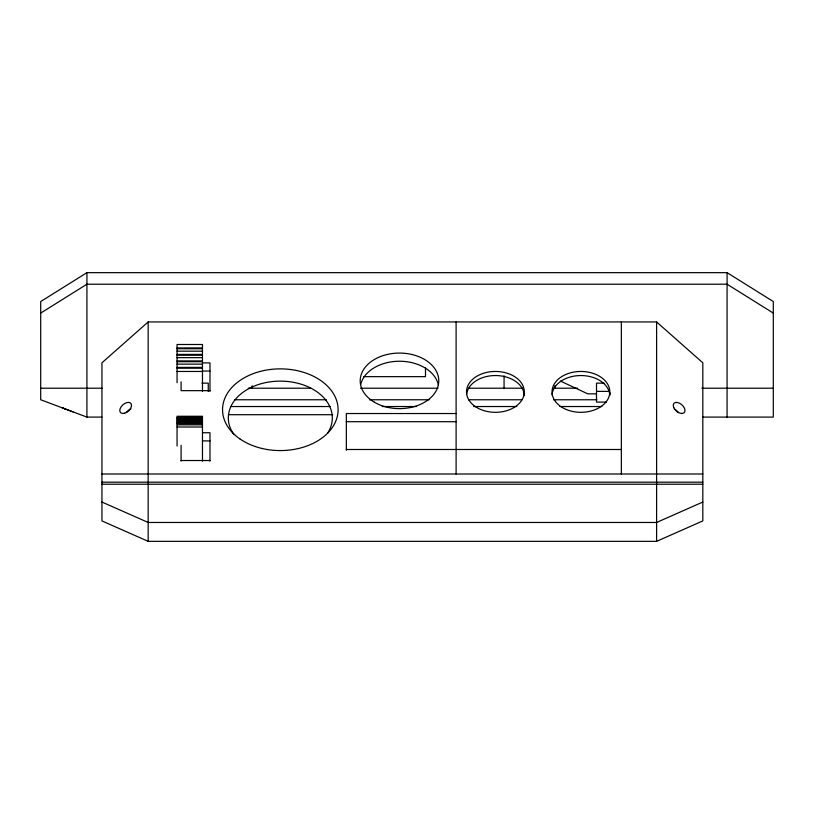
<?xml version="1.0" encoding="UTF-8"?>
<svg xmlns="http://www.w3.org/2000/svg" width="814" height="814" viewBox="0 0 814 814"><rect width="100%" height="100%" fill="white"/><g stroke="black" fill="none" stroke-linecap="round" stroke-linejoin="round"><path stroke-width="1.22" d="M148.168 321.937L101.943 362.8L101.943 520.919L148.168 541.341L656.593 541.341L702.818 520.919L702.818 362.8L656.593 321.937L148.168 321.937L148.168 541.341M702.818 417.094L773.3 417.094L773.3 301.546L727.075 272.659L86.925 272.659L40.7 301.546L40.7 399.766L86.925 417.094L101.943 417.094M40.7 313.095L86.925 284.208L727.075 284.208L773.3 313.095M702.818 502.045L656.593 522.466L148.168 522.466L101.943 502.045M177.055 347.924L202.472 347.924M177.055 348.738L202.472 348.738M177.055 351.17L202.472 351.17M177.055 354.416L202.472 354.416M177.055 355.23L202.472 355.23M177.055 357.661L202.472 357.661M177.055 360.907L202.472 360.907M177.055 361.721L202.472 361.721M202.452 362.881L209.981 362.881L209.981 391.249M177.055 364.153L202.472 364.153M177.055 367.399L202.472 367.399M177.055 368.213L202.472 368.213M202.452 371.052L209.981 371.052M177.055 371.459L202.472 371.459M363.716 376.648L425.488 376.648L425.488 367.826M201.933 383.14L208.252 383.14L208.252 391.463M604.09 383.14L596.509 383.14L596.509 402.096L606.522 402.096M40.7 388.207L102.167 388.207M248.362 388.207L310.979 388.207M360.521 388.207L438.013 388.207M468.498 388.207L522.588 388.207M553.612 388.207L577.747 388.207M701.851 388.207L773.3 388.207M209.981 390.659L181.095 390.659L181.095 381.817M596.509 391.392L609.025 391.392M596.509 393.844L587.789 393.844L560.408 381.064M234.758 399.766L326.343 399.766M369.414 399.766L429.222 399.766M468.467 399.766L521.947 399.766M553.551 399.766L596.886 399.766M231.176 406.532L330.199 406.532M382.244 406.532L416.514 406.532M473.636 406.532L516.798 406.532M559.961 406.532L601.851 406.532M456.105 413.532L346.337 413.532L346.337 450.223M228.642 414.702L332.733 414.702M177.055 417.48L202.472 417.48M177.055 418.701L202.472 418.701M177.055 419.922L202.472 419.922M177.055 421.133L202.472 421.133M346.337 421.703L456.105 421.703M177.055 422.354L202.472 422.354M177.055 423.565L202.472 423.565M177.055 424.857L202.472 424.857M177.055 427.014L202.472 427.014M202.452 432.733L209.981 432.733L209.981 461.111M202.452 440.913L209.981 440.913M346.337 449.491L621.347 449.491M181.095 460.521L209.981 460.521M101.943 474.002L702.818 474.002M101.943 482.173L702.818 482.173M101.943 484.218L702.818 484.218M72.914 411.843L62.322 407.855L64.774 408.791M727.075 272.659L727.075 417.094M656.593 321.937L656.593 541.341M621.347 321.937L621.347 474.002M609.798 392.226L609.798 395.207M554.904 385.724L554.904 388.207M504.059 375.793L504.059 388.654M456.105 321.937L456.105 474.002M252.157 385.694L252.157 388.207M202.472 391.463L202.472 344.495L177.055 344.495L177.055 382.712M202.472 461.243L202.472 416.269L177.055 416.269L177.055 446.031M181.095 445.37L181.095 461.111M86.925 272.659L86.925 417.094M126.384 412.556A6.929 4.162 -41.5 0 1 130.973 408.842M674.419 409.137A6.929 4.162 41.5 0 1 678.418 412.627M466.615 394.251A28.887 20.431 0 0 1 496.316 375.549A28.887 20.431 0 0 1 524.277 395.553M552.055 394.902A28.887 20.431 0 0 1 580.901 375.539A28.887 20.431 0 0 1 609.757 394.902M360.755 384.371A39.286 27.778 0 0 1 400.101 361.243A39.286 27.778 0 0 1 438.41 385.226M234.076 434.707A51.994 36.772 0 0 1 279.09 381.135A51.994 36.772 0 0 1 327.645 433.129M124.532 413.227A6.929 4.162 -41.5 0 0 131.186 403.866A6.929 4.162 -41.5 0 0 121.194 406.685A6.929 4.162 -41.5 0 0 124.532 413.227M475.396 406.624A28.887 20.431 0 0 0 523.453 396.764A28.887 20.431 0 0 0 487.352 372.263A28.887 20.431 0 0 0 475.396 406.624M566.463 409.574A28.887 20.431 0 0 0 609.798 391.88A28.887 20.431 0 0 0 566.463 374.196A28.887 20.431 0 0 0 566.463 409.574M374.43 402.248A39.286 27.778 0 0 0 438.227 385.5A39.286 27.778 0 0 0 385.816 354.812A39.286 27.778 0 0 0 374.43 402.248M239.845 438.868A57.774 40.853 0 0 0 336.263 419.932A57.774 40.853 0 0 0 264.855 370.36A57.774 40.853 0 0 0 239.845 438.868M673.799 407.661A6.929 4.162 41.5 0 0 683.943 412.861A6.929 4.162 41.5 0 0 679.609 403.256A6.929 4.162 41.5 0 0 673.799 407.661"/></g></svg>
